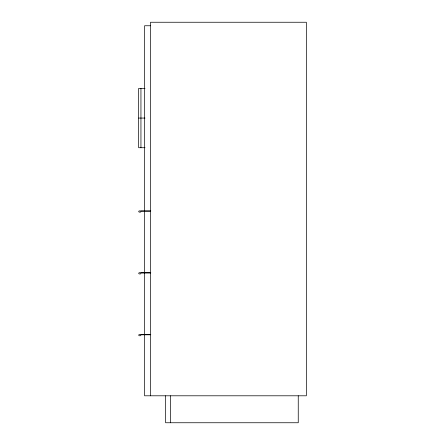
<?xml version="1.0" encoding="UTF-8"?>
<svg xmlns="http://www.w3.org/2000/svg" width="445" height="445" viewBox="0 0 445 445"><rect width="100%" height="100%" fill="white"/><g stroke="black" fill="none" stroke-linecap="round" stroke-linejoin="round"><path stroke-width="0.67" d="M150.521 25.754L144.592 25.754L144.592 210.368M145.031 88.41L138.662 88.41L138.662 147.718L145.031 147.718M138.662 118.064L145.031 118.064M150.794 210.908L139.118 210.908C137.199 212.037 141.46 213.022 140.943 211.18L150.488 211.18M150.794 272.718L139.118 272.718C137.194 273.864 141.465 274.821 140.943 272.985L150.488 272.985M150.794 334.523L139.118 334.523C137.199 335.652 141.46 336.637 140.943 334.796L150.488 334.796M298.25 395.794L298.25 422.75L165.618 422.75L165.618 395.794M170.468 395.794L170.468 422.75M150.521 395.794L150.521 22.25L306.338 22.25L306.338 395.794L144.592 395.794L144.592 334.796M144.592 211.18L144.592 272.179M144.592 272.985L144.592 333.984M140.943 88.41L140.943 147.718"/></g></svg>
